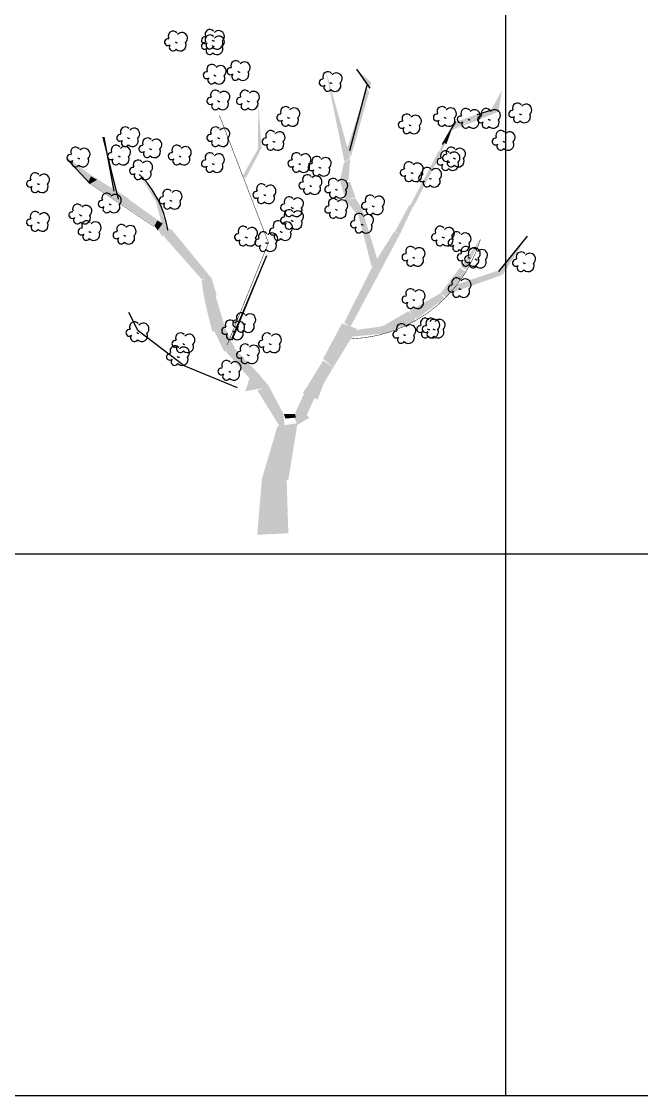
# Model space of a CAD drawing. Extents: x -72339 to 59654, y -38057 to 42097.
# Drawn here: x 12289 to 19159, y -18083 to -6185 of the extents above; entities that cross this region are included whole.
import ezdxf

# ---------------------------------------------------------------- set-up
doc = ezdxf.new("R2010")
doc.units = 0
doc.header["$MEASUREMENT"] = 0
doc.layers.get('0').update_dxf_attribs({"linetype": 'CONTINUOUS'})
doc.styles.get("Standard").update_dxf_attribs({"font": 'TXT', "bigfont": 'HZTXT'})

# ---------------------------------------------------------------- blocks, each defined once
blk = doc.blocks.new('126')
for p, q in [((966, 2734), (1115, 2524)), ((1080, 2555), (887, 1830)), ((2304, 2233), (2453, 2283)), ((1919, 1900), (2068, 2155)), ((-1670, 1294), (-1842, 1982)), ((-1834, 1983), (-1721, 1385)), ((-1985, 1466), (-2243, 1741)), ((2858, 885), (2541, 494))]:
    blk.add_line(p, q)
for points, const_width in [([(-467, -321), (-9, 813), (-553, 2223)], 5), ([(-1269, 985), (-1985, 1466)], 3)]:
    blk.add_lwpolyline(points, dxfattribs=dict(const_width=const_width))
at = {"const_width": 5}
blk.add_lwpolyline([(908, -252, 0.320518), (2339, 848, 0.320518)], format="xyb", dxfattribs=at)
blk.add_lwpolyline([(-413, -266, 13, 0, 0), (-5, 712, 0, 0, 0)], format="xyseb")
for points in [[(-413, -246), (-26, 671)], [(-352, -796), (-943, -552), (-1453, -164), (-1555, 39)]]:
    blk.add_lwpolyline(points)
for centre, radius, start, end in [((-1066, 3102), 53.7, 40.162, 204.7365), ((-969, 3078), 63.6, 311.2591, 138.7893), ((-658, 3122), 53.7, 40.162, 204.7365), ((-658, 3061), 53.7, 40.162, 204.7365), ((-561, 3099), 63.6, 311.2591, 138.7893), ((-561, 3038), 63.6, 311.2591, 138.7893), ((-1123, 3035), 37.6, 77.4632, 310.6321), ((-1067, 2979), 40.9, 138.7806, 327.5261), ((-1025, 3047), 18.2, 206.6039, 296.5553), ((-986, 3002), 65.2, 223.4114, 25.9336), ((-715, 3055), 37.6, 77.4632, 310.6321), ((-715, 2994), 37.6, 77.4632, 310.6321), ((-660, 3000), 40.9, 138.7806, 327.5261), ((-617, 3067), 18.2, 206.6039, 296.5553), ((-617, 3006), 18.2, 206.6039, 296.5553), ((-578, 3022), 65.2, 223.4114, 25.9336), ((-578, 2961), 65.2, 223.4114, 25.9336), ((-660, 2938), 40.9, 138.7806, 327.5261), ((-638, 2735), 53.7, 40.162, 204.7365), ((-541, 2712), 63.6, 311.2591, 138.7893), ((-431, 2712), 37.6, 77.4632, 310.6321), ((-372, 2776), 53.7, 40.162, 204.7365), ((-275, 2752), 63.6, 311.2591, 138.7893), ((-694, 2668), 37.6, 77.4632, 310.6321), ((-639, 2612), 40.9, 138.7806, 327.5261), ((-597, 2680), 18.2, 206.6039, 296.5553), ((-557, 2635), 65.2, 223.4114, 25.9336), ((-374, 2653), 40.9, 138.7806, 327.5261), ((-331, 2721), 18.2, 206.6039, 296.5553), ((-292, 2676), 65.2, 223.4114, 25.9336), ((590, 2586), 37.6, 77.4632, 310.6321), ((647, 2654), 53.7, 40.162, 204.7365), ((744, 2630), 63.6, 311.2591, 138.7893), ((-597, 2450), 53.7, 40.162, 204.7365), ((-270, 2450), 53.7, 40.162, 204.7365), ((646, 2531), 40.9, 138.7806, 327.5261), ((688, 2599), 18.2, 206.6039, 296.5553), ((728, 2554), 65.2, 223.4114, 25.9336), ((-654, 2383), 37.6, 77.4632, 310.6321), ((-556, 2395), 18.2, 206.6039, 296.5553), ((-500, 2426), 63.6, 311.2591, 138.7893), ((-327, 2383), 37.6, 77.4632, 310.6321), ((-229, 2395), 18.2, 206.6039, 296.5553), ((-173, 2426), 63.6, 311.2591, 138.7893), ((-598, 2327), 40.9, 138.7806, 327.5261), ((-517, 2350), 65.2, 223.4114, 25.9336), ((-272, 2327), 40.9, 138.7806, 327.5261), ((-190, 2350), 65.2, 223.4114, 25.9336), ((178, 2267), 53.7, 40.162, 204.7365), ((275, 2243), 63.6, 311.2591, 138.7893), ((1912, 2267), 53.7, 40.162, 204.7365), ((2009, 2243), 63.6, 311.2591, 138.7893), ((2177, 2246), 53.7, 40.162, 204.7365), ((2274, 2223), 63.6, 311.2591, 138.7893), ((2401, 2246), 53.7, 40.162, 204.7365), ((2498, 2223), 63.6, 311.2591, 138.7893), ((2691, 2240), 37.6, 77.4632, 310.6321), ((2748, 2307), 53.7, 40.162, 204.7365), ((2845, 2284), 63.6, 311.2591, 138.7893), ((121, 2199), 37.6, 77.4632, 310.6321), ((177, 2144), 40.9, 138.7806, 327.5261), ((219, 2212), 18.2, 206.6039, 296.5553), ((258, 2167), 65.2, 223.4114, 25.9336), ((1467, 2118), 37.6, 77.4632, 310.6321), ((1524, 2185), 53.7, 40.162, 204.7365), ((1621, 2161), 63.6, 311.2591, 138.7893), ((1855, 2199), 37.6, 77.4632, 310.6321), ((1910, 2144), 40.9, 138.7806, 327.5261), ((1953, 2212), 18.2, 206.6039, 296.5553), ((1992, 2167), 65.2, 223.4114, 25.9336), ((2120, 2179), 37.6, 77.4632, 310.6321), ((2175, 2123), 40.9, 138.7806, 327.5261), ((2218, 2191), 18.2, 206.6039, 296.5553), ((2257, 2146), 65.2, 223.4114, 25.9336), ((2344, 2179), 37.6, 77.4632, 310.6321), ((2400, 2123), 40.9, 138.7806, 327.5261), ((2442, 2191), 18.2, 206.6039, 296.5553), ((2481, 2146), 65.2, 223.4114, 25.9336), ((2746, 2185), 40.9, 138.7806, 327.5261), ((2789, 2252), 18.2, 206.6039, 296.5553), ((2828, 2207), 65.2, 223.4114, 25.9336), ((-1596, 2042), 53.7, 40.162, 204.7365), ((-1499, 2019), 63.6, 311.2591, 138.7893), ((-597, 2042), 53.7, 40.162, 204.7365), ((-500, 2019), 63.6, 311.2591, 138.7893), ((15, 2002), 53.7, 40.162, 204.7365), ((112, 1978), 63.6, 311.2591, 138.7893), ((1523, 2062), 40.9, 138.7806, 327.5261), ((1565, 2130), 18.2, 206.6039, 296.5553), ((1604, 2085), 65.2, 223.4114, 25.9336), ((2564, 2002), 53.7, 40.162, 204.7365), ((2661, 1978), 63.6, 311.2591, 138.7893), ((-1653, 1975), 37.6, 77.4632, 310.6321), ((-1598, 1920), 40.9, 138.7806, 327.5261), ((-1555, 1987), 18.2, 206.6039, 296.5553), ((-1516, 1943), 65.2, 223.4114, 25.9336), ((-1351, 1920), 53.7, 40.162, 204.7365), ((-1254, 1897), 63.6, 311.2591, 138.7893), ((-654, 1975), 37.6, 77.4632, 310.6321), ((-598, 1920), 40.9, 138.7806, 327.5261), ((-556, 1987), 18.2, 206.6039, 296.5553), ((-517, 1943), 65.2, 223.4114, 25.9336), ((-42, 1934), 37.6, 77.4632, 310.6321), ((13, 1879), 40.9, 138.7806, 327.5261), ((56, 1947), 18.2, 206.6039, 296.5553), ((95, 1902), 65.2, 223.4114, 25.9336), ((2507, 1934), 37.6, 77.4632, 310.6321), ((2563, 1879), 40.9, 138.7806, 327.5261), ((2605, 1947), 18.2, 206.6039, 296.5553), ((2645, 1902), 65.2, 223.4114, 25.9336), ((-2204, 1751), 37.6, 77.4632, 310.6321), ((-2147, 1818), 53.7, 40.162, 204.7365), ((-2050, 1795), 63.6, 311.2591, 138.7893), ((-1755, 1771), 37.6, 77.4632, 310.6321), ((-1698, 1839), 53.7, 40.162, 204.7365), ((-1601, 1815), 63.6, 311.2591, 138.7893), ((-1408, 1853), 37.6, 77.4632, 310.6321), ((-1353, 1797), 40.9, 138.7806, 327.5261), ((-1310, 1865), 18.2, 206.6039, 296.5553), ((-1271, 1820), 65.2, 223.4114, 25.9336), ((-1082, 1771), 37.6, 77.4632, 310.6321), ((-1025, 1839), 53.7, 40.162, 204.7365), ((-928, 1815), 63.6, 311.2591, 138.7893), ((-658, 1757), 53.7, 40.162, 204.7365), ((-561, 1734), 63.6, 311.2591, 138.7893), ((301, 1757), 53.7, 40.162, 204.7365), ((398, 1734), 63.6, 311.2591, 138.7893), ((1952, 1777), 53.7, 40.162, 204.7365), ((1957, 1751), 37.6, 77.4632, 310.6321), ((2014, 1818), 53.7, 40.162, 204.7365), ((2049, 1754), 63.6, 311.2591, 138.7893), ((2111, 1795), 63.6, 311.2591, 138.7893), ((-2148, 1695), 40.9, 138.7806, 327.5261), ((-2106, 1763), 18.2, 206.6039, 296.5553), ((-2066, 1718), 65.2, 223.4114, 25.9336), ((-1700, 1716), 40.9, 138.7806, 327.5261), ((-1657, 1784), 18.2, 206.6039, 296.5553), ((-1618, 1739), 65.2, 223.4114, 25.9336), ((-1453, 1676), 53.7, 40.162, 204.7365), ((-1356, 1652), 63.6, 311.2591, 138.7893), ((-1027, 1716), 40.9, 138.7806, 327.5261), ((-984, 1784), 18.2, 206.6039, 296.5553), ((-945, 1739), 65.2, 223.4114, 25.9336), ((-715, 1690), 37.6, 77.4632, 310.6321), ((-617, 1702), 18.2, 206.6039, 296.5553), ((-578, 1657), 65.2, 223.4114, 25.9336), ((244, 1690), 37.6, 77.4632, 310.6321), ((342, 1702), 18.2, 206.6039, 296.5553), ((381, 1657), 65.2, 223.4114, 25.9336), ((468, 1649), 37.6, 77.4632, 310.6321), ((525, 1716), 53.7, 40.162, 204.7365), ((622, 1693), 63.6, 311.2591, 138.7893), ((1545, 1655), 53.7, 40.162, 204.7365), ((1642, 1632), 63.6, 311.2591, 138.7893), ((1896, 1710), 37.6, 77.4632, 310.6321), ((1951, 1655), 40.9, 138.7806, 327.5261), ((2012, 1695), 40.9, 138.7806, 327.5261), ((1993, 1722), 18.2, 206.6039, 296.5553), ((2033, 1678), 65.2, 223.4114, 25.9336), ((2055, 1763), 18.2, 206.6039, 296.5553), ((2094, 1718), 65.2, 223.4114, 25.9336), ((-2595, 1533), 53.7, 40.162, 204.7365), ((-2498, 1509), 63.6, 311.2591, 138.7893), ((-1510, 1608), 37.6, 77.4632, 310.6321), ((-1455, 1553), 40.9, 138.7806, 327.5261), ((-2187, 800), 1072, 8.116, 45.8826), ((-1412, 1621), 18.2, 206.6039, 296.5553), ((-1373, 1576), 65.2, 223.4114, 25.9336), ((-660, 1634), 40.9, 138.7806, 327.5261), ((299, 1634), 40.9, 138.7806, 327.5261), ((423, 1513), 53.7, 40.162, 204.7365), ((520, 1489), 63.6, 311.2591, 138.7893), ((523, 1594), 40.9, 138.7806, 327.5261), ((566, 1661), 18.2, 206.6039, 296.5553), ((605, 1616), 65.2, 223.4114, 25.9336), ((1488, 1588), 37.6, 77.4632, 310.6321), ((1543, 1532), 40.9, 138.7806, 327.5261), ((1586, 1600), 18.2, 206.6039, 296.5553), ((1625, 1555), 65.2, 223.4114, 25.9336), ((1692, 1527), 37.6, 77.4632, 310.6321), ((1749, 1594), 53.7, 40.162, 204.7365), ((1846, 1571), 63.6, 311.2591, 138.7893), ((-2652, 1466), 37.6, 77.4632, 310.6321), ((-2597, 1410), 40.9, 138.7806, 327.5261), ((-2554, 1478), 18.2, 206.6039, 296.5553), ((-2515, 1433), 65.2, 223.4114, 25.9336), ((-87, 1411), 53.7, 40.162, 204.7365), ((10, 1387), 63.6, 311.2591, 138.7893), ((366, 1445), 37.6, 77.4632, 310.6321), ((464, 1458), 18.2, 206.6039, 296.5553), ((503, 1413), 65.2, 223.4114, 25.9336), ((652, 1405), 37.6, 77.4632, 310.6321), ((708, 1472), 53.7, 40.162, 204.7365), ((805, 1448), 63.6, 311.2591, 138.7893), ((1747, 1471), 40.9, 138.7806, 327.5261), ((1790, 1539), 18.2, 206.6039, 296.5553), ((1829, 1494), 65.2, 223.4114, 25.9336), ((-1800, 1309), 53.7, 40.162, 204.7365), ((-1703, 1285), 63.6, 311.2591, 138.7893), ((-1184, 1282), 37.6, 77.4632, 310.6321), ((-1127, 1350), 53.7, 40.162, 204.7365), ((-1030, 1326), 63.6, 311.2591, 138.7893), ((-144, 1343), 37.6, 77.4632, 310.6321), ((-89, 1288), 40.9, 138.7806, 327.5261), ((-46, 1356), 18.2, 206.6039, 296.5553), ((-7, 1311), 65.2, 223.4114, 25.9336), ((219, 1268), 53.7, 40.162, 204.7365), ((421, 1390), 40.9, 138.7806, 327.5261), ((707, 1349), 40.9, 138.7806, 327.5261), ((749, 1417), 18.2, 206.6039, 296.5553), ((789, 1372), 65.2, 223.4114, 25.9336), ((1116, 1288), 53.7, 40.162, 204.7365), ((1213, 1265), 63.6, 311.2591, 138.7893), ((-2126, 1187), 53.7, 40.162, 204.7365), ((-2029, 1163), 63.6, 311.2591, 138.7893), ((-1857, 1242), 37.6, 77.4632, 310.6321), ((-1802, 1186), 40.9, 138.7806, 327.5261), ((-1759, 1254), 18.2, 206.6039, 296.5553), ((-1720, 1209), 65.2, 223.4114, 25.9336), ((-1129, 1227), 40.9, 138.7806, 327.5261), ((-1086, 1295), 18.2, 206.6039, 296.5553), ((-1047, 1250), 65.2, 223.4114, 25.9336), ((162, 1201), 37.6, 77.4632, 310.6321), ((260, 1213), 18.2, 206.6039, 296.5553), ((299, 1168), 65.2, 223.4114, 25.9336), ((316, 1245), 63.6, 311.2591, 138.7893), ((652, 1180), 37.6, 77.4632, 310.6321), ((708, 1248), 53.7, 40.162, 204.7365), ((805, 1224), 63.6, 311.2591, 138.7893), ((1059, 1221), 37.6, 77.4632, 310.6321), ((1115, 1166), 40.9, 138.7806, 327.5261), ((1157, 1233), 18.2, 206.6039, 296.5553), ((1197, 1189), 65.2, 223.4114, 25.9336), ((-2652, 1038), 37.6, 77.4632, 310.6321), ((-2595, 1105), 53.7, 40.162, 204.7365), ((-2498, 1081), 63.6, 311.2591, 138.7893), ((-2183, 1119), 37.6, 77.4632, 310.6321), ((-2128, 1064), 40.9, 138.7806, 327.5261), ((-2085, 1132), 18.2, 206.6039, 296.5553), ((-2046, 1087), 65.2, 223.4114, 25.9336), ((162, 1058), 37.6, 77.4632, 310.6321), ((219, 1125), 53.7, 40.162, 204.7365), ((217, 1145), 40.9, 138.7806, 327.5261), ((316, 1102), 63.6, 311.2591, 138.7893), ((707, 1125), 40.9, 138.7806, 327.5261), ((749, 1193), 18.2, 206.6039, 296.5553), ((789, 1148), 65.2, 223.4114, 25.9336), ((994, 1085), 53.7, 40.162, 204.7365), ((1091, 1061), 63.6, 311.2591, 138.7893), ((-2597, 982), 40.9, 138.7806, 327.5261), ((-2554, 1050), 18.2, 206.6039, 296.5553), ((-2515, 1005), 65.2, 223.4114, 25.9336), ((-2081, 936), 37.6, 77.4632, 310.6321), ((-2024, 1003), 53.7, 40.162, 204.7365), ((-1927, 980), 63.6, 311.2591, 138.7893), ((-1637, 962), 53.7, 40.162, 204.7365), ((-1540, 939), 63.6, 311.2591, 138.7893), ((-291, 942), 53.7, 40.162, 204.7365), ((-194, 918), 63.6, 311.2591, 138.7893), ((40, 936), 37.6, 77.4632, 310.6321), ((97, 1003), 53.7, 40.162, 204.7365), ((194, 980), 63.6, 311.2591, 138.7893), ((217, 1003), 40.9, 138.7806, 327.5261), ((260, 1070), 18.2, 206.6039, 296.5553), ((299, 1026), 65.2, 223.4114, 25.9336), ((937, 1017), 37.6, 77.4632, 310.6321), ((992, 962), 40.9, 138.7806, 327.5261), ((1035, 1030), 18.2, 206.6039, 296.5553), ((1074, 985), 65.2, 223.4114, 25.9336), ((1891, 942), 53.7, 40.162, 204.7365), ((1988, 918), 63.6, 311.2591, 138.7893), ((-2026, 880), 40.9, 138.7806, 327.5261), ((-1983, 948), 18.2, 206.6039, 296.5553), ((-1944, 903), 65.2, 223.4114, 25.9336), ((-1694, 895), 37.6, 77.4632, 310.6321), ((-1639, 840), 40.9, 138.7806, 327.5261), ((-1596, 907), 18.2, 206.6039, 296.5553), ((-1557, 863), 65.2, 223.4114, 25.9336), ((-348, 875), 37.6, 77.4632, 310.6321), ((-293, 819), 40.9, 138.7806, 327.5261), ((-250, 887), 18.2, 206.6039, 296.5553), ((-211, 842), 65.2, 223.4114, 25.9336), ((-123, 814), 37.6, 77.4632, 310.6321), ((-67, 881), 53.7, 40.162, 204.7365), ((30, 857), 63.6, 311.2591, 138.7893), ((95, 880), 40.9, 138.7806, 327.5261), ((138, 948), 18.2, 206.6039, 296.5553), ((177, 903), 65.2, 223.4114, 25.9336), ((1834, 875), 37.6, 77.4632, 310.6321), ((1890, 819), 40.9, 138.7806, 327.5261), ((1932, 887), 18.2, 206.6039, 296.5553), ((1972, 842), 65.2, 223.4114, 25.9336), ((2018, 814), 37.6, 77.4632, 310.6321), ((2075, 881), 53.7, 40.162, 204.7365), ((2172, 857), 63.6, 311.2591, 138.7893), ((-68, 758), 40.9, 138.7806, 327.5261), ((-26, 826), 18.2, 206.6039, 296.5553), ((14, 781), 65.2, 223.4114, 25.9336), ((1565, 718), 53.7, 40.162, 204.7365), ((1662, 694), 63.6, 311.2591, 138.7893), ((2073, 758), 40.9, 138.7806, 327.5261), ((2116, 826), 18.2, 206.6039, 296.5553), ((2155, 781), 65.2, 223.4114, 25.9336), ((2177, 718), 53.7, 40.162, 204.7365), ((2258, 698), 53.7, 40.162, 204.7365), ((2274, 694), 63.6, 311.2591, 138.7893), ((2355, 674), 63.6, 311.2591, 138.7893), ((1508, 651), 37.6, 77.4632, 310.6321), ((1563, 595), 40.9, 138.7806, 327.5261), ((1606, 663), 18.2, 206.6039, 296.5553), ((1645, 618), 65.2, 223.4114, 25.9336), ((2120, 651), 37.6, 77.4632, 310.6321), ((2175, 595), 40.9, 138.7806, 327.5261), ((2202, 630), 37.6, 77.4632, 310.6321), ((2218, 663), 18.2, 206.6039, 296.5553), ((2257, 618), 65.2, 223.4114, 25.9336), ((2257, 575), 40.9, 138.7806, 327.5261), ((2299, 642), 18.2, 206.6039, 296.5553), ((2339, 598), 65.2, 223.4114, 25.9336), ((2732, 589), 37.6, 77.4632, 310.6321), ((2789, 657), 53.7, 40.162, 204.7365), ((2886, 633), 63.6, 311.2591, 138.7893), ((2787, 534), 40.9, 138.7806, 327.5261), ((2830, 602), 18.2, 206.6039, 296.5553), ((2869, 557), 65.2, 223.4114, 25.9336), ((2075, 371), 53.7, 40.162, 204.7365), ((2172, 348), 63.6, 311.2591, 138.7893), ((1565, 249), 53.7, 40.162, 204.7365), ((1662, 226), 63.6, 311.2591, 138.7893), ((2018, 304), 37.6, 77.4632, 310.6321), ((2073, 249), 40.9, 138.7806, 327.5261), ((2116, 316), 18.2, 206.6039, 296.5553), ((2155, 272), 65.2, 223.4114, 25.9336), ((1508, 182), 37.6, 77.4632, 310.6321), ((1563, 126), 40.9, 138.7806, 327.5261), ((1606, 194), 18.2, 206.6039, 296.5553), ((1645, 149), 65.2, 223.4114, 25.9336), ((-311, -16), 53.7, 40.162, 204.7365), ((-214, -39), 63.6, 311.2591, 138.7893), ((-1494, -118), 53.7, 40.162, 204.7365), ((-1397, -141), 63.6, 311.2591, 138.7893), ((-434, -97), 53.7, 40.162, 204.7365), ((-368, -83), 37.6, 77.4632, 310.6321), ((-337, -121), 63.6, 311.2591, 138.7893), ((-313, -138), 40.9, 138.7806, 327.5261), ((-270, -71), 18.2, 206.6039, 296.5553), ((-231, -116), 65.2, 223.4114, 25.9336), ((1463, -138), 53.7, 40.162, 204.7365), ((1560, -161), 63.6, 311.2591, 138.7893), ((1671, -144), 37.6, 77.4632, 310.6321), ((1728, -77), 53.7, 40.162, 204.7365), ((1732, -144), 37.6, 77.4632, 310.6321), ((1789, -77), 53.7, 40.162, 204.7365), ((1825, -100), 63.6, 311.2591, 138.7893), ((1886, -100), 63.6, 311.2591, 138.7893), ((-1551, -185), 37.6, 77.4632, 310.6321), ((-1496, -240), 40.9, 138.7806, 327.5261), ((-1453, -173), 18.2, 206.6039, 296.5553), ((-1414, -217), 65.2, 223.4114, 25.9336), ((-984, -240), 53.7, 40.162, 204.7365), ((-887, -263), 63.6, 311.2591, 138.7893), ((-490, -164), 37.6, 77.4632, 310.6321), ((-435, -220), 40.9, 138.7806, 327.5261), ((-393, -152), 18.2, 206.6039, 296.5553), ((-353, -197), 65.2, 223.4114, 25.9336), ((-26, -240), 53.7, 40.162, 204.7365), ((71, -263), 63.6, 311.2591, 138.7893), ((1406, -205), 37.6, 77.4632, 310.6321), ((1461, -261), 40.9, 138.7806, 327.5261), ((1504, -193), 18.2, 206.6039, 296.5553), ((1543, -238), 65.2, 223.4114, 25.9336), ((1727, -200), 40.9, 138.7806, 327.5261), ((1788, -200), 40.9, 138.7806, 327.5261), ((1769, -132), 18.2, 206.6039, 296.5553), ((1808, -177), 65.2, 223.4114, 25.9336), ((1830, -132), 18.2, 206.6039, 296.5553), ((1870, -177), 65.2, 223.4114, 25.9336), ((-1045, -382), 53.7, 40.162, 204.7365), ((-1041, -307), 37.6, 77.4632, 310.6321), ((-986, -363), 40.9, 138.7806, 327.5261), ((-948, -406), 63.6, 311.2591, 138.7893), ((-943, -295), 18.2, 206.6039, 296.5553), ((-904, -340), 65.2, 223.4114, 25.9336), ((-270, -362), 53.7, 40.162, 204.7365), ((-173, -386), 63.6, 311.2591, 138.7893), ((-83, -307), 37.6, 77.4632, 310.6321), ((-27, -363), 40.9, 138.7806, 327.5261), ((15, -295), 18.2, 206.6039, 296.5553), ((55, -340), 65.2, 223.4114, 25.9336), ((-1102, -450), 37.6, 77.4632, 310.6321), ((-1004, -437), 18.2, 206.6039, 296.5553), ((-965, -482), 65.2, 223.4114, 25.9336), ((-327, -429), 37.6, 77.4632, 310.6321), ((-272, -485), 40.9, 138.7806, 327.5261), ((-229, -417), 18.2, 206.6039, 296.5553), ((-190, -462), 65.2, 223.4114, 25.9336), ((-1047, -505), 40.9, 138.7806, 327.5261), ((-531, -613), 37.6, 77.4632, 310.6321), ((-474, -545), 53.7, 40.162, 204.7365), ((-377, -569), 63.6, 311.2591, 138.7893), ((-476, -668), 40.9, 138.7806, 327.5261), ((-433, -600), 18.2, 206.6039, 296.5553), ((-394, -645), 65.2, 223.4114, 25.9336)]:
    blk.add_arc(centre, radius, start, end)
for points in [[(834, 1704), (896, 1756), (616, 2765)], [(966, 2734), (1106, 2513), (1132, 2587)], [(861, 1851), (905, 1767), (1080, 2524), (1106, 2481)], [(2465, 2296), (2542, 2274), (2577, 2501)], [(-127, 1849), (-85, 1863), (-121, 2352)], [(2075, 2154), (2453, 2289), (2017, 2054)], [(2548, 2267), (2465, 2296), (2058, 2069)], [(1887, 1842), (1910, 1821), (2011, 2062)], [(2017, 2054), (1963, 1906), (1934, 1920)], [(-1724, 1405), (-1694, 1392), (-1795, 1800)], [(-292, 1558), (-263, 1523), (-127, 1849), (-85, 1863)], [(1565, 1234), (1596, 1209), (1881, 1835), (1910, 1814)], [(-2106, 1594), (-2239, 1742), (-2224, 1748)], [(-2224, 1744), (-1997, 1472), (-1934, 1532)], [(826, 1693), (896, 1746), (782, 1504), (878, 1504)], [(-2006, 1488), (-1984, 1466), (-1975, 1548), (-1907, 1510)], [(-1442, 1567), (-1257, 1271), (-1228, 1282)], [(-1979, 1466), (-1929, 1532), (-1608, 1217), (-1558, 1303)], [(782, 1504), (896, 1483), (843, 1294), (957, 1315)], [(-1608, 1217), (-1563, 1298), (-1277, 999), (-1236, 1064)], [(-1257, 1271), (-1224, 1279), (-1195, 1037), (-1143, 998)], [(834, 1294), (957, 1305), (975, 1125), (1027, 1189)], [(1551, 1230), (1596, 1223), (1391, 933), (1446, 904)], [(983, 1132), (1027, 1189), (1134, 547), (1203, 610)], [(-1236, 950), (-1182, 1026), (-1273, 999), (-1241, 1058)], [(-1261, 1003), (-1228, 1064), (-1186, 883), (-1077, 943)], [(-1169, 883), (-1085, 963), (-751, 411), (-642, 421)], [(1382, 933), (1446, 904), (1131, 531), (1232, 502)], [(2344, 864), (2121, 546), (2182, 515)], [(2858, 885), (2584, 454), (2541, 494)], [(1148, 558), (1232, 502), (830, -71), (897, -123)], [(2113, 536), (2182, 484), (1901, 256), (1959, 207)], [(1993, 248), (2044, 340), (2575, 454), (2533, 504)], [(-751, 401), (-642, 431), (-726, 230), (-583, 230)], [(-726, 230), (-600, 240), (-634, -171), (-483, -152)], [(1548, 53), (1634, -30), (1901, 256), (1942, 197)], [(-718, 180), (-676, 9), (-667, 170), (-600, 29)], [(-634, -171), (-483, -152), (-718, 180), (-676, 9)], [(1274, -194), (1616, -60), (1180, -132), (1608, 1)], [(1539, 53), (1625, -19), (1257, -112), (1274, -173)], [(-617, -152), (-500, -111), (-500, -392), (-383, -352)], [(805, -81), (973, -141), (596, -473), (708, -569)], [(975, -152), (1265, -112), (846, -235), (1265, -194)], [(-483, -392), (-408, -332), (-219, -689), (-115, -643)], [(596, -493), (708, -569), (429, -764), (536, -861)], [(-219, -689), (-123, -633), (-266, -834), (2, -784)], [(479, -694), (596, -764), (370, -854), (537, -924)], [(-7, -774), (153, -1075), (-132, -824), (186, -1336)], [(420, -784), (554, -792), (286, -1075), (382, -1169)], [(270, -1105), (353, -1045), (311, -1206), (446, -1125)], [(90, -1221), (313, -1187), (-82, -1804), (211, -1816)], [(161, -1085), (286, -1085), (178, -1135), (295, -1125)], [(-82, -1804), (190, -1739), (-133, -2422), (211, -2406)]]:
    blk.add_solid(points)
at = {"width": 0.8, "flags": 9}
for tag in ['YSIZE', 'XSIZE']:
    blk.add_attdef(tag, (-67, -2421), '', height=0.5, dxfattribs=at)

msp = doc.modelspace()

# ---------------------------------------------------------------- linework, layer by layer
for p, q in [((17654, -18083), (17654, 41917)), ((-346, -12083), (41654, -12083)), ((-346, -18083), (59654, -18083))]:
    msp.add_line(p, q)

# ---------------------------------------------------------------- block references
msp.add_blockref('126', (15035, -9449))

doc.saveas('drawing.dxf')
